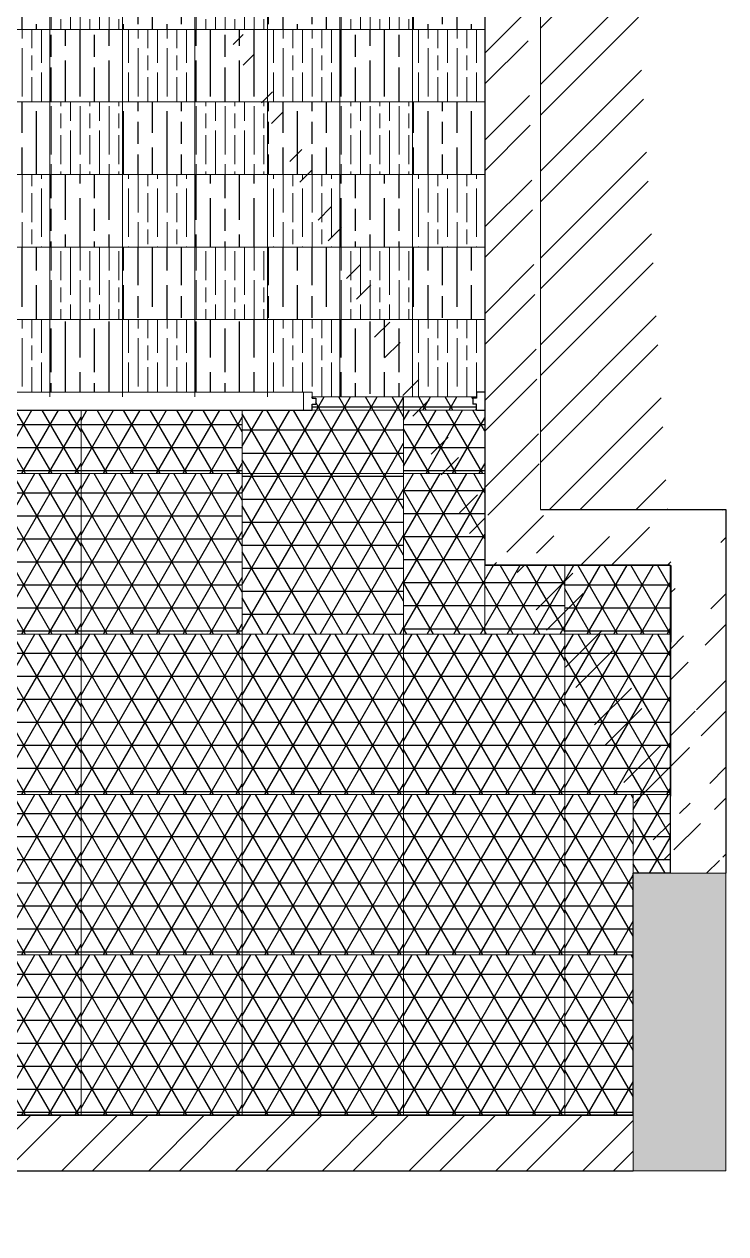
# Model space of a CAD drawing. Header units: millimetres. Extents: x 86441 to 190201, y 16532 to 98188.
# Drawn here: x 88446.3 to 88504.4, y 59550.7 to 59650.8 of the extents above; entities that cross this region are included whole.
import ezdxf

# ---------------------------------------------------------------- set-up
doc = ezdxf.new("R2010")
doc.units = ezdxf.units.MM
doc.header["$LTSCALE"] = 0.1
doc.layers.add('COLUMN', color=1, linetype='Continuous', lineweight=0)
pattern_1 = [(90, (86262.1527, 59039.9638), (2.4, -1e-16), [4, -0.8]), (90, (86262.9527, 59039.1638), (2.4, -1e-16), [2.4, -0.6, 1.2, -0.6]), (90, (86263.7527, 59037.9638), (2.4, -1e-16), [4, -0.8])]
pattern_2 = [(90, (86262.1527, 59039.9638), (3.6, -2e-16), [6, -1.2]), (90, (86263.3527, 59038.7638), (3.6, -2e-16), [3.6, -0.9, 1.8, -0.9]), (90, (86264.5527, 59036.9638), (3.6, -2e-16), [6, -1.2])]
pattern_3 = [(0, (86262.1527, 59039.9638), (0, 1.905), []), (60, (86262.1527, 59039.9638), (-1.6497784, 0.9525), []), (120, (86262.1527, 59039.9638), (-1.6497784, -0.9525), [])]

msp = doc.modelspace()

# ---------------------------------------------------------------- hatches: boundary and pattern name
at = {"true_color": 0xffffff, "transparency": 33554610}
h = msp.add_hatch(dxfattribs=at)
h.set_pattern_fill('GOST_WOOD', scale=0.6)
h.set_pattern_definition(pattern_2)
h.paths.add_polyline_path([(88448.45, 59656.32), (88442.45, 59656.32), (88442.45, 59650.32), (88448.45, 59650.32)])
at = {"lineweight": 0, "true_color": 0x636466, "transparency": 33554687}
h = msp.add_hatch(dxfattribs=at)
h.set_pattern_fill('GOST_WOOD', color=251, scale=0.4)
h.set_pattern_definition(pattern_1)
h.paths.add_polyline_path([(88454.45, 59656.32), (88448.45, 59656.32), (88448.45, 59650.32), (88454.45, 59650.32)])
at = {"true_color": 0xffffff, "transparency": 33554610}
h = msp.add_hatch(dxfattribs=at)
h.set_pattern_fill('GOST_WOOD', scale=0.6)
h.set_pattern_definition(pattern_2)
h.paths.add_polyline_path([(88460.45, 59656.32), (88454.45, 59656.32), (88454.45, 59650.32), (88460.45, 59650.32)])
at = {"lineweight": 0, "true_color": 0x636466, "transparency": 33554687}
h = msp.add_hatch(dxfattribs=at)
h.set_pattern_fill('GOST_WOOD', color=251, scale=0.4)
h.set_pattern_definition(pattern_1)
h.paths.add_polyline_path([(88466.45, 59656.32), (88460.45, 59656.32), (88460.45, 59650.32), (88466.45, 59650.32)])
at = {"true_color": 0xffffff, "transparency": 33554610}
h = msp.add_hatch(dxfattribs=at)
h.set_pattern_fill('GOST_WOOD', scale=0.6)
h.set_pattern_definition(pattern_2)
h.paths.add_polyline_path([(88472.45, 59656.32), (88466.45, 59656.32), (88466.45, 59650.32), (88472.45, 59650.32)])
at = {"lineweight": 0, "true_color": 0x636466, "transparency": 33554687}
h = msp.add_hatch(dxfattribs=at)
h.set_pattern_fill('GOST_WOOD', color=251, scale=0.4)
h.set_pattern_definition(pattern_1)
h.paths.add_polyline_path([(88478.45, 59656.32), (88472.45, 59656.32), (88472.45, 59650.32), (88478.45, 59650.32)])
at = {"true_color": 0xffffff, "transparency": 33554610}
h = msp.add_hatch(dxfattribs=at)
h.set_pattern_fill('GOST_WOOD', scale=0.6)
h.set_pattern_definition(pattern_2)
h.paths.add_polyline_path([(88484.45, 59656.32), (88478.45, 59656.32), (88478.45, 59650.32), (88484.45, 59650.32)])
at = {"lineweight": 0, "true_color": 0x636466, "transparency": 33554687}
h = msp.add_hatch(dxfattribs=at)
h.set_pattern_fill('GOST_WOOD', color=251, scale=0.4)
h.set_pattern_definition(pattern_1)
h.paths.add_polyline_path([(88448.45, 59650.32), (88442.45, 59650.32), (88442.45, 59644.32), (88448.45, 59644.32)])
at = {"true_color": 0xffffff, "transparency": 33554610}
h = msp.add_hatch(dxfattribs=at)
h.set_pattern_fill('GOST_WOOD', scale=0.6)
h.set_pattern_definition(pattern_2)
h.paths.add_polyline_path([(88454.45, 59650.32), (88448.45, 59650.32), (88448.45, 59644.32), (88454.45, 59644.32)])
at = {"lineweight": 0, "true_color": 0x636466, "transparency": 33554687}
h = msp.add_hatch(dxfattribs=at)
h.set_pattern_fill('GOST_WOOD', color=251, scale=0.4)
h.set_pattern_definition(pattern_1)
h.paths.add_polyline_path([(88460.45, 59650.32), (88454.45, 59650.32), (88454.45, 59644.32), (88460.45, 59644.32)])
at = {"true_color": 0xffffff, "transparency": 33554610}
h = msp.add_hatch(dxfattribs=at)
h.set_pattern_fill('GOST_WOOD', scale=0.6)
h.set_pattern_definition(pattern_2)
h.paths.add_polyline_path([(88466.45, 59650.32), (88460.45, 59650.32), (88460.45, 59644.32), (88466.45, 59644.32)])
at = {"lineweight": 0, "true_color": 0x636466, "transparency": 33554687}
h = msp.add_hatch(dxfattribs=at)
h.set_pattern_fill('GOST_WOOD', color=251, scale=0.4)
h.set_pattern_definition(pattern_1)
h.paths.add_polyline_path([(88472.45, 59650.32), (88466.45, 59650.32), (88466.45, 59644.32), (88472.45, 59644.32)])
at = {"true_color": 0xffffff, "transparency": 33554610}
h = msp.add_hatch(dxfattribs=at)
h.set_pattern_fill('GOST_WOOD', scale=0.6)
h.set_pattern_definition(pattern_2)
h.paths.add_polyline_path([(88478.45, 59650.32), (88472.45, 59650.32), (88472.45, 59644.32), (88478.45, 59644.32)])
at = {"lineweight": 0, "true_color": 0x636466, "transparency": 33554687}
h = msp.add_hatch(dxfattribs=at)
h.set_pattern_fill('GOST_WOOD', color=251, scale=0.4)
h.set_pattern_definition(pattern_1)
h.paths.add_polyline_path([(88484.45, 59650.32), (88478.45, 59650.32), (88478.45, 59644.32), (88484.45, 59644.32)])
at = {"true_color": 0xffffff, "transparency": 33554610}
h = msp.add_hatch(dxfattribs=at)
h.set_pattern_fill('GOST_WOOD', scale=0.6)
h.set_pattern_definition(pattern_2)
h.paths.add_polyline_path([(88448.45, 59644.32), (88442.45, 59644.32), (88442.45, 59638.32), (88448.45, 59638.32)])
at = {"lineweight": 0, "true_color": 0x636466, "transparency": 33554687}
h = msp.add_hatch(dxfattribs=at)
h.set_pattern_fill('GOST_WOOD', color=251, scale=0.4)
h.set_pattern_definition(pattern_1)
h.paths.add_polyline_path([(88454.45, 59644.32), (88448.45, 59644.32), (88448.45, 59638.32), (88454.45, 59638.32)])
at = {"true_color": 0xffffff, "transparency": 33554610}
h = msp.add_hatch(dxfattribs=at)
h.set_pattern_fill('GOST_WOOD', scale=0.6)
h.set_pattern_definition(pattern_2)
h.paths.add_polyline_path([(88460.45, 59644.32), (88454.45, 59644.32), (88454.45, 59638.32), (88460.45, 59638.32)])
at = {"lineweight": 0, "true_color": 0x636466, "transparency": 33554687}
h = msp.add_hatch(dxfattribs=at)
h.set_pattern_fill('GOST_WOOD', color=251, scale=0.4)
h.set_pattern_definition(pattern_1)
h.paths.add_polyline_path([(88466.45, 59644.32), (88460.45, 59644.32), (88460.45, 59638.32), (88466.45, 59638.32)])
at = {"true_color": 0xffffff, "transparency": 33554610}
h = msp.add_hatch(dxfattribs=at)
h.set_pattern_fill('GOST_WOOD', scale=0.6)
h.set_pattern_definition(pattern_2)
h.paths.add_polyline_path([(88472.45, 59644.32), (88466.45, 59644.32), (88466.45, 59638.32), (88472.45, 59638.32)])
at = {"lineweight": 0, "true_color": 0x636466, "transparency": 33554687}
h = msp.add_hatch(dxfattribs=at)
h.set_pattern_fill('GOST_WOOD', color=251, scale=0.4)
h.set_pattern_definition(pattern_1)
h.paths.add_polyline_path([(88478.45, 59644.32), (88472.45, 59644.32), (88472.45, 59638.32), (88478.45, 59638.32)])
at = {"true_color": 0xffffff, "transparency": 33554610}
h = msp.add_hatch(dxfattribs=at)
h.set_pattern_fill('GOST_WOOD', scale=0.6)
h.set_pattern_definition(pattern_2)
h.paths.add_polyline_path([(88484.45, 59644.32), (88478.45, 59644.32), (88478.45, 59638.32), (88484.45, 59638.32)])
at = {"lineweight": 0, "true_color": 0x636466, "transparency": 33554687}
h = msp.add_hatch(dxfattribs=at)
h.set_pattern_fill('GOST_WOOD', color=251, scale=0.4)
h.set_pattern_definition(pattern_1)
h.paths.add_polyline_path([(88448.45, 59638.32), (88442.45, 59638.32), (88442.45, 59632.32), (88448.45, 59632.32)])
at = {"true_color": 0xffffff, "transparency": 33554610}
h = msp.add_hatch(dxfattribs=at)
h.set_pattern_fill('GOST_WOOD', scale=0.6)
h.set_pattern_definition(pattern_2)
h.paths.add_polyline_path([(88454.45, 59638.32), (88448.45, 59638.32), (88448.45, 59632.32), (88454.45, 59632.32)])
at = {"lineweight": 0, "true_color": 0x636466, "transparency": 33554687}
h = msp.add_hatch(dxfattribs=at)
h.set_pattern_fill('GOST_WOOD', color=251, scale=0.4)
h.set_pattern_definition(pattern_1)
h.paths.add_polyline_path([(88460.45, 59638.32), (88454.45, 59638.32), (88454.45, 59632.32), (88460.45, 59632.32)])
at = {"true_color": 0xffffff, "transparency": 33554610}
h = msp.add_hatch(dxfattribs=at)
h.set_pattern_fill('GOST_WOOD', scale=0.6)
h.set_pattern_definition(pattern_2)
h.paths.add_polyline_path([(88466.45, 59638.32), (88460.45, 59638.32), (88460.45, 59632.32), (88466.45, 59632.32)])
at = {"lineweight": 0, "true_color": 0x636466, "transparency": 33554687}
h = msp.add_hatch(dxfattribs=at)
h.set_pattern_fill('GOST_WOOD', color=251, scale=0.4)
h.set_pattern_definition(pattern_1)
h.paths.add_polyline_path([(88472.45, 59638.32), (88466.45, 59638.32), (88466.45, 59632.32), (88472.45, 59632.32)])
at = {"true_color": 0xffffff, "transparency": 33554610}
h = msp.add_hatch(dxfattribs=at)
h.set_pattern_fill('GOST_WOOD', scale=0.6)
h.set_pattern_definition(pattern_2)
h.paths.add_polyline_path([(88478.45, 59638.32), (88472.45, 59638.32), (88472.45, 59632.32), (88478.45, 59632.32)])
at = {"lineweight": 0, "true_color": 0x636466, "transparency": 33554687}
h = msp.add_hatch(dxfattribs=at)
h.set_pattern_fill('GOST_WOOD', color=251, scale=0.4)
h.set_pattern_definition(pattern_1)
h.paths.add_polyline_path([(88484.45, 59638.32), (88478.45, 59638.32), (88478.45, 59632.32), (88484.45, 59632.32)])
at = {"true_color": 0xffffff, "transparency": 33554610}
h = msp.add_hatch(dxfattribs=at)
h.set_pattern_fill('GOST_WOOD', scale=0.6)
h.set_pattern_definition(pattern_2)
h.paths.add_polyline_path([(88448.45, 59632.32), (88442.45, 59632.32), (88442.45, 59626.32), (88448.45, 59626.32)])
at = {"lineweight": 0, "true_color": 0x636466, "transparency": 33554687}
h = msp.add_hatch(dxfattribs=at)
h.set_pattern_fill('GOST_WOOD', color=251, scale=0.4)
h.set_pattern_definition(pattern_1)
h.paths.add_polyline_path([(88454.45, 59632.32), (88448.45, 59632.32), (88448.45, 59626.32), (88454.45, 59626.32)])
at = {"true_color": 0xffffff, "transparency": 33554610}
h = msp.add_hatch(dxfattribs=at)
h.set_pattern_fill('GOST_WOOD', scale=0.6)
h.set_pattern_definition(pattern_2)
h.paths.add_polyline_path([(88460.45, 59632.32), (88454.45, 59632.32), (88454.45, 59626.32), (88460.45, 59626.32)])
at = {"lineweight": 0, "true_color": 0x636466, "transparency": 33554687}
h = msp.add_hatch(dxfattribs=at)
h.set_pattern_fill('GOST_WOOD', color=251, scale=0.4)
h.set_pattern_definition(pattern_1)
h.paths.add_polyline_path([(88466.45, 59632.32), (88460.45, 59632.32), (88460.45, 59626.32), (88466.45, 59626.32)])
at = {"true_color": 0xffffff, "transparency": 33554610}
h = msp.add_hatch(dxfattribs=at)
h.set_pattern_fill('GOST_WOOD', scale=0.6)
h.set_pattern_definition(pattern_2)
h.paths.add_polyline_path([(88472.45, 59632.32), (88466.45, 59632.32), (88466.45, 59626.32), (88472.45, 59626.32)])
at = {"lineweight": 0, "true_color": 0x636466, "transparency": 33554687}
h = msp.add_hatch(dxfattribs=at)
h.set_pattern_fill('GOST_WOOD', color=251, scale=0.4)
h.set_pattern_definition(pattern_1)
h.paths.add_polyline_path([(88478.45, 59632.32), (88472.45, 59632.32), (88472.45, 59626.32), (88478.45, 59626.32)])
at = {"true_color": 0xffffff, "transparency": 33554610}
h = msp.add_hatch(dxfattribs=at)
h.set_pattern_fill('GOST_WOOD', scale=0.6)
h.set_pattern_definition(pattern_2)
h.paths.add_polyline_path([(88484.45, 59632.32), (88478.45, 59632.32), (88478.45, 59626.32), (88484.45, 59626.32)])
at = {"lineweight": 0, "true_color": 0x636466, "transparency": 33554687}
h = msp.add_hatch(dxfattribs=at)
h.set_pattern_fill('GOST_WOOD', color=251, scale=0.4)
h.set_pattern_definition(pattern_1)
h.paths.add_polyline_path([(88448.45, 59626.32), (88442.45, 59626.32), (88442.45, 59620.32), (88448.45, 59620.32)])
at = {"true_color": 0xffffff, "transparency": 33554610}
h = msp.add_hatch(dxfattribs=at)
h.set_pattern_fill('GOST_WOOD', scale=0.6)
h.set_pattern_definition(pattern_2)
h.paths.add_polyline_path([(88454.45, 59626.32), (88448.45, 59626.32), (88448.45, 59620.32), (88454.45, 59620.32)])
at = {"lineweight": 0, "true_color": 0x636466, "transparency": 33554687}
h = msp.add_hatch(dxfattribs=at)
h.set_pattern_fill('GOST_WOOD', color=251, scale=0.4)
h.set_pattern_definition(pattern_1)
h.paths.add_polyline_path([(88460.45, 59626.32), (88454.45, 59626.32), (88454.45, 59620.32), (88460.45, 59620.32)])
at = {"true_color": 0xffffff, "transparency": 33554610}
h = msp.add_hatch(dxfattribs=at)
h.set_pattern_fill('GOST_WOOD', scale=0.6)
h.set_pattern_definition(pattern_2)
h.paths.add_polyline_path([(88466.45, 59626.32), (88460.45, 59626.32), (88460.45, 59620.32), (88466.45, 59620.32)])
at = {"lineweight": 0, "true_color": 0x636466, "transparency": 33554687}
h = msp.add_hatch(dxfattribs=at)
h.set_pattern_fill('GOST_WOOD', color=251, scale=0.4)
h.set_pattern_definition(pattern_1)
h.paths.add_polyline_path([(88472.45, 59626.32), (88466.45, 59626.32), (88466.45, 59620.32), (88470.15, 59620.32), (88470.15, 59619.92), (88472.45, 59619.92)])
at = {"true_color": 0xffffff, "transparency": 33554610}
h = msp.add_hatch(dxfattribs=at)
h.set_pattern_fill('GOST_WOOD', scale=0.6)
h.set_pattern_definition(pattern_2)
h.paths.add_polyline_path([(88478.45, 59626.32), (88472.45, 59626.32), (88472.45, 59619.92), (88477.73, 59619.92), (88478.45, 59619.92)])
at = {"lineweight": 0, "true_color": 0x636466, "transparency": 33554687}
h = msp.add_hatch(dxfattribs=at)
h.set_pattern_fill('GOST_WOOD', color=251, scale=0.4)
h.set_pattern_definition(pattern_1)
h.paths.add_polyline_path([(88484.45, 59626.32), (88478.45, 59626.32), (88478.45, 59619.92), (88483.75, 59619.92), (88483.75, 59620.32), (88484.45, 59620.32)])
at = {"true_color": 0x004a5e, "transparency": 33554572}
h = msp.add_hatch(dxfattribs=at)
h.set_pattern_fill('NET3', color=138, scale=0.6)
h.set_pattern_definition(pattern_3)
h.paths.add_polyline_path([(88477.73, 59619.92), (88470.15, 59619.92), (88470.15, 59619.82), (88470.45, 59619.82), (88470.45, 59619.32), (88470.15, 59619.32), (88470.15, 59618.82), (88477.73, 59618.82)])
h = msp.add_hatch(dxfattribs=at)
h.set_pattern_fill('NET3', color=138, scale=0.6)
h.set_pattern_definition(pattern_3)
h.paths.add_polyline_path([(88483.45, 59619.82), (88483.75, 59619.82), (88483.75, 59619.92), (88477.73, 59619.92), (88477.73, 59618.83), (88483.75, 59618.83), (88483.75, 59619.32), (88483.45, 59619.32)])
h = msp.add_hatch(dxfattribs=at)
h.set_pattern_fill('NET3', color=138, scale=0.6)
h.set_pattern_definition([(0, (86204.7892, 59358.5567), (0, 1.905), []), (60, (86204.7892, 59358.5567), (-1.6497784, 0.9525), []), (120, (86204.7892, 59358.5567), (-1.6497784, -0.9525), [])])
h.paths.add_polyline_path([(88451.03, 59618.82), (88437.69, 59618.82), (88437.69, 59613.57), (88451.03, 59613.57)])
h = msp.add_hatch(dxfattribs=at)
h.set_pattern_fill('NET3', color=138, scale=0.6)
h.set_pattern_definition([(0, (86218.1354, 59358.5567), (0, 1.905), []), (60, (86218.1354, 59358.5567), (-1.6497784, 0.9525), []), (120, (86218.1354, 59358.5567), (-1.6497784, -0.9525), [])])
h.paths.add_polyline_path([(88464.38, 59618.82), (88451.03, 59618.82), (88451.03, 59613.57), (88464.38, 59613.57)])
h = msp.add_hatch(dxfattribs=at)
h.set_pattern_fill('NET3', color=138, scale=0.6)
h.set_pattern_definition(pattern_3)
h.paths.add_polyline_path([(88477.73, 59618.82), (88464.38, 59618.82), (88464.38, 59613.57), (88477.73, 59613.57)])
h = msp.add_hatch(dxfattribs=at)
h.set_pattern_fill('NET3', color=138, scale=0.6)
h.set_pattern_definition([(0, (86244.8277, 59358.5567), (0, 1.905), []), (60, (86244.8277, 59358.5567), (-1.6497784, 0.9525), []), (120, (86244.8277, 59358.5567), (-1.6497784, -0.9525), [])])
h.paths.add_polyline_path([(88484.45, 59618.82), (88477.73, 59618.82), (88477.73, 59613.57), (88484.45, 59613.57)])
h = msp.add_hatch(dxfattribs=at)
h.set_pattern_fill('NET3', color=138, scale=0.6)
h.set_pattern_definition([(0, (86204.7892, 59345.2839), (0, 1.905), []), (60, (86204.7892, 59345.2839), (-1.6497784, 0.9525), []), (120, (86204.7892, 59345.2839), (-1.6497784, -0.9525), [])])
h.paths.add_polyline_path([(88451.03, 59613.57), (88437.69, 59613.57), (88437.69, 59600.3), (88451.03, 59600.3)])
h = msp.add_hatch(dxfattribs=at)
h.set_pattern_fill('NET3', color=138, scale=0.6)
h.set_pattern_definition([(0, (86218.1354, 59345.2839), (0, 1.905), []), (60, (86218.1354, 59345.2839), (-1.6497784, 0.9525), []), (120, (86218.1354, 59345.2839), (-1.6497784, -0.9525), [])])
h.paths.add_polyline_path([(88464.38, 59613.57), (88451.03, 59613.57), (88451.03, 59600.3), (88464.38, 59600.3)])
h = msp.add_hatch(dxfattribs=at)
h.set_pattern_fill('NET3', color=138, scale=0.6)
h.set_pattern_definition(pattern_3)
h.paths.add_polyline_path([(88477.73, 59613.57), (88464.38, 59613.57), (88464.38, 59600.3), (88477.73, 59600.3)])
h = msp.add_hatch(dxfattribs=at)
h.set_pattern_fill('NET3', color=138, scale=0.6)
h.set_pattern_definition([(0, (86164.7508, 59305.4652), (0, 1.905), []), (60, (86164.7508, 59305.4652), (-1.6497784, 0.9525), []), (120, (86164.7508, 59305.4652), (-1.6497784, -0.9525), [])])
h.paths.add_polyline_path([(88491.07, 59606), (88484.45, 59606), (88484.45, 59600.3), (88491.07, 59600.3)])
h.paths.add_polyline_path([(88484.45, 59613.57), (88477.73, 59613.57), (88477.73, 59600.3), (88484.45, 59600.3)])
h = msp.add_hatch(dxfattribs=at)
h.set_pattern_fill('NET3', color=138, scale=0.6)
h.set_pattern_definition([(0, (86258.1738, 59345.2839), (0, 1.905), []), (60, (86258.1738, 59345.2839), (-1.6497784, 0.9525), []), (120, (86258.1738, 59345.2839), (-1.6497784, -0.9525), [])])
h.paths.add_polyline_path([(88499.79, 59606), (88491.07, 59606), (88491.07, 59600.3), (88499.79, 59600.3)])
h = msp.add_hatch(dxfattribs=at)
h.set_pattern_fill('NET3', color=138, scale=0.6)
h.set_pattern_definition([(0, (86204.7892, 59332.011), (0, 1.905), []), (60, (86204.7892, 59332.011), (-1.6497784, 0.9525), []), (120, (86204.7892, 59332.011), (-1.6497784, -0.9525), [])])
h.paths.add_polyline_path([(88451.03, 59600.3), (88437.69, 59600.3), (88437.69, 59587.02), (88451.03, 59587.02)])
h = msp.add_hatch(dxfattribs=at)
h.set_pattern_fill('NET3', color=138, scale=0.6)
h.set_pattern_definition([(0, (86218.1354, 59332.011), (0, 1.905), []), (60, (86218.1354, 59332.011), (-1.6497784, 0.9525), []), (120, (86218.1354, 59332.011), (-1.6497784, -0.9525), [])])
h.paths.add_polyline_path([(88464.38, 59600.3), (88451.03, 59600.3), (88451.03, 59587.02), (88464.38, 59587.02)])
h = msp.add_hatch(dxfattribs=at)
h.set_pattern_fill('NET3', color=138, scale=0.6)
h.set_pattern_definition([(0, (86231.4815, 59332.011), (0, 1.905), []), (60, (86231.4815, 59332.011), (-1.6497784, 0.9525), []), (120, (86231.4815, 59332.011), (-1.6497784, -0.9525), [])])
h.paths.add_polyline_path([(88477.73, 59600.3), (88464.38, 59600.3), (88464.38, 59587.02), (88477.73, 59587.02)])
h = msp.add_hatch(dxfattribs=at)
h.set_pattern_fill('NET3', color=138, scale=0.6)
h.set_pattern_definition([(0, (86244.8277, 59332.011), (0, 1.905), []), (60, (86244.8277, 59332.011), (-1.6497784, 0.9525), []), (120, (86244.8277, 59332.011), (-1.6497784, -0.9525), [])])
h.paths.add_polyline_path([(88491.07, 59600.3), (88477.73, 59600.3), (88477.73, 59587.02), (88491.07, 59587.02)])
h = msp.add_hatch(dxfattribs=at)
h.set_pattern_fill('NET3', color=138, scale=0.6)
h.set_pattern_definition([(0, (86258.1738, 59332.011), (0, 1.905), []), (60, (86258.1738, 59332.011), (-1.6497784, 0.9525), []), (120, (86258.1738, 59332.011), (-1.6497784, -0.9525), [])])
h.paths.add_polyline_path([(88499.79, 59600.3), (88491.07, 59600.3), (88491.07, 59587.02), (88499.79, 59587.02)])
h = msp.add_hatch(dxfattribs=at)
h.set_pattern_fill('NET3', color=138, scale=0.6)
h.set_pattern_definition([(0, (86204.7892, 59318.7381), (0, 1.905), []), (60, (86204.7892, 59318.7381), (-1.6497784, 0.9525), []), (120, (86204.7892, 59318.7381), (-1.6497784, -0.9525), [])])
h.paths.add_polyline_path([(88451.03, 59587.02), (88437.69, 59587.02), (88437.69, 59573.75), (88451.03, 59573.75)])
h = msp.add_hatch(dxfattribs=at)
h.set_pattern_fill('NET3', color=138, scale=0.6)
h.set_pattern_definition([(0, (86218.1354, 59318.7381), (0, 1.905), []), (60, (86218.1354, 59318.7381), (-1.6497784, 0.9525), []), (120, (86218.1354, 59318.7381), (-1.6497784, -0.9525), [])])
h.paths.add_polyline_path([(88464.38, 59587.02), (88451.03, 59587.02), (88451.03, 59573.75), (88464.38, 59573.75)])
h = msp.add_hatch(dxfattribs=at)
h.set_pattern_fill('NET3', color=138, scale=0.6)
h.set_pattern_definition([(0, (86231.4815, 59318.7381), (0, 1.905), []), (60, (86231.4815, 59318.7381), (-1.6497784, 0.9525), []), (120, (86231.4815, 59318.7381), (-1.6497784, -0.9525), [])])
h.paths.add_polyline_path([(88477.73, 59587.02), (88464.38, 59587.02), (88464.38, 59573.75), (88477.73, 59573.75)])
h = msp.add_hatch(dxfattribs=at)
h.set_pattern_fill('NET3', color=138, scale=0.6)
h.set_pattern_definition([(0, (86244.8277, 59318.7381), (0, 1.905), []), (60, (86244.8277, 59318.7381), (-1.6497784, 0.9525), []), (120, (86244.8277, 59318.7381), (-1.6497784, -0.9525), [])])
h.paths.add_polyline_path([(88491.07, 59587.02), (88477.73, 59587.02), (88477.73, 59573.75), (88491.07, 59573.75)])
h = msp.add_hatch(dxfattribs=at)
h.set_pattern_fill('NET3', color=138, scale=0.6)
h.set_pattern_definition([(0, (86258.1738, 59318.7381), (0, 1.905), []), (60, (86258.1738, 59318.7381), (-1.6497784, 0.9525), []), (120, (86258.1738, 59318.7381), (-1.6497784, -0.9525), [])])
h.paths.add_polyline_path([(88496.73, 59587.02), (88491.07, 59587.02), (88491.07, 59573.75), (88496.73, 59573.75)])
h = msp.add_hatch(dxfattribs=at)
h.set_pattern_fill('NET3', color=138, scale=0.6)
h.set_pattern_definition([(0, (86263.8308, 59318.7381), (0, 1.905), []), (60, (86263.8308, 59318.7381), (-1.6497784, 0.9525), []), (120, (86263.8308, 59318.7381), (-1.6497784, -0.9525), [])])
h.paths.add_polyline_path([(88499.79, 59587.02), (88496.73, 59587.02), (88496.73, 59580.5), (88499.79, 59580.5)])
h = msp.add_hatch(dxfattribs=at)
h.set_pattern_fill('NET3', color=138, scale=0.6)
h.set_pattern_definition([(0, (86204.7892, 59305.4652), (0, 1.905), []), (60, (86204.7892, 59305.4652), (-1.6497784, 0.9525), []), (120, (86204.7892, 59305.4652), (-1.6497784, -0.9525), [])])
h.paths.add_polyline_path([(88451.03, 59573.75), (88437.69, 59573.75), (88437.69, 59560.48), (88451.03, 59560.48)])
h = msp.add_hatch(dxfattribs=at)
h.set_pattern_fill('NET3', color=138, scale=0.6)
h.set_pattern_definition([(0, (86218.1354, 59305.4652), (0, 1.905), []), (60, (86218.1354, 59305.4652), (-1.6497784, 0.9525), []), (120, (86218.1354, 59305.4652), (-1.6497784, -0.9525), [])])
h.paths.add_polyline_path([(88464.38, 59573.75), (88451.03, 59573.75), (88451.03, 59560.48), (88464.38, 59560.48)])
h = msp.add_hatch(dxfattribs=at)
h.set_pattern_fill('NET3', color=138, scale=0.6)
h.set_pattern_definition([(0, (86231.4815, 59305.4652), (0, 1.905), []), (60, (86231.4815, 59305.4652), (-1.6497784, 0.9525), []), (120, (86231.4815, 59305.4652), (-1.6497784, -0.9525), [])])
h.paths.add_polyline_path([(88477.73, 59573.75), (88464.38, 59573.75), (88464.38, 59560.48), (88477.73, 59560.48)])
h = msp.add_hatch(dxfattribs=at)
h.set_pattern_fill('NET3', color=138, scale=0.6)
h.set_pattern_definition([(0, (86244.8277, 59305.4652), (0, 1.905), []), (60, (86244.8277, 59305.4652), (-1.6497784, 0.9525), []), (120, (86244.8277, 59305.4652), (-1.6497784, -0.9525), [])])
h.paths.add_polyline_path([(88491.07, 59573.75), (88477.73, 59573.75), (88477.73, 59560.48), (88491.07, 59560.48)])
h = msp.add_hatch(dxfattribs=at)
h.set_pattern_fill('NET3', color=138, scale=0.6)
h.set_pattern_definition([(0, (86258.1738, 59305.4652), (0, 1.905), []), (60, (86258.1738, 59305.4652), (-1.6497784, 0.9525), []), (120, (86258.1738, 59305.4652), (-1.6497784, -0.9525), [])])
h.paths.add_polyline_path([(88496.73, 59573.75), (88491.07, 59573.75), (88491.07, 59560.48), (88496.73, 59560.48)])
at = {"layer": 'COLUMN', "true_color": 0xed1f24, "transparency": 33554687}
h = msp.add_hatch(dxfattribs=at)
h.set_pattern_fill('AR-CONC', color=240, scale=0.04)
h.set_pattern_definition([(50, (86262.1527, 59039.964), (7.287387, -0.637563), [0.762, -8.382]), (355, (86262.153, 59039.964), (-1.409737, 7.642274), [0.6096, -6.705623]), (100.45144, (86262.76, 59039.9106), (5.87765, 7.00471), [0.6476, -7.12361]), (46.1842, (86262.153, 59041.996), (10.84316, -1.681693), [1.143, -12.573]), (96.63556, (86263.056, 59041.856), (9.496165, 9.897045), [0.9714, -10.685424]), (351.18415, (86262.153, 59041.996), (9.496165, 9.897045), [0.9144, -10.05839]), (21, (86263.1687, 59041.488), (6.064576, -4.090608), [0.762, -8.382]), (326, (86263.169, 59041.488), (2.47208, 7.367519), [0.6096, -6.7056]), (71.45144, (86263.674, 59041.147), (8.536657, 3.27691), [0.6476, -7.123598]), (37.5, (86262.1527, 59039.9638), (0.123544, 3.3822016), [0, -6.62432, 0, -6.8072, 0, -6.731]), (7.5, (86262.1527, 59039.9638), (2.6727865, 4.007223), [0, -3.88112, 0, -6.47192, 0, -2.5654]), (327.5, (86259.887, 59039.9638), (5.4236238, -0.2291498), [0, -2.54, 0, -7.9248, 0, -10.5156]), (317.5, (86258.871, 59039.9638), (5.925167, 1.01706), [0, -3.302, 0, -5.26288, 0, -7.4676])])
h.paths.add_polyline_path([(88413.41, 59679.24), (88390.11, 59679.24), (88390.11, 59673.2), (88413.41, 59673.2)])
h.paths.add_polyline_path([(88224.14, 59674.03), (88200.84, 59674.03), (88200.84, 59667.99), (88224.1, 59667.99)])
h.paths.add_polyline_path([(88048.2, 59783.49), (88022.6, 59783.49), (88022.6, 59775.91), (88048.2, 59775.91), (88048.2, 59776.43)])
h.paths.add_polyline_path([(88315.12, 59575.29), (88307.46, 59575.29), (88307.46, 59550.67), (88315.12, 59550.67)])
h.paths.add_polyline_path([(88206.88, 59573.95), (88200.84, 59573.95), (88200.84, 59550.67), (88206.88, 59550.67)])
h.paths.add_polyline_path([(88129.64, 59592.63), (88123.6, 59592.63), (88123.6, 59569.35), (88129.64, 59569.35)])
h.paths.add_polyline_path([(88048.2, 59576.93), (88022.6, 59576.93), (88022.6, 59569.35), (88048.2, 59569.35)])
h.paths.add_polyline_path([(88129.64, 59778.89), (88129.64, 59783.49), (88123.6, 59783.49), (88123.6, 59760.21), (88129.64, 59760.21)])
h.paths.add_polyline_path([(88206.88, 59783.49), (88200.84, 59783.49), (88200.84, 59760.21), (88206.88, 59760.21)])
h.paths.add_polyline_path([(88504.39, 59580.5), (88499.79, 59580.5), (88496.73, 59580.5), (88496.73, 59573.75), (88496.73, 59560.48), (88496.73, 59555.88), (88504.39, 59555.88)])
h.paths.add_polyline_path([(88396.15, 59587.26), (88391.61, 59587.26), (88390.11, 59587.26), (88390.11, 59579.16), (88390.11, 59555.88), (88396.15, 59555.88), (88396.15, 59560.48)])
h.paths.add_polyline_path([(88396.15, 59784.1), (88396.15, 59788.7), (88390.11, 59788.7), (88390.11, 59765.42), (88391.61, 59765.42), (88391.61, 59765.43), (88396.15, 59765.43), (88396.15, 59778.7)])
at = {"layer": 'COLUMN', "lineweight": 9, "true_color": 0x636466, "transparency": 33554687}
h = msp.add_hatch(dxfattribs=at)
h.set_pattern_fill('STEEL', color=251, scale=1.6)
h.set_pattern_definition([(45, (86262.1527, 59039.964), (-3.592102, 3.592102), []), (45, (86262.1527, 59042.504), (-3.592102, 3.592102), [])])
h.paths.add_polyline_path([(88267.67, 59581.29), (88260.88, 59581.29), (88260.88, 59578.29), (88267.67, 59578.29)])
h.paths.add_polyline_path([(88465.91, 59711.09), (88462.91, 59711.09), (88462.91, 59688.09), (88465.91, 59688.09)], flags=17)
h.paths.add_polyline_path([(88447.91, 59691.09), (88426.91, 59691.09), (88426.91, 59688.09), (88447.91, 59688.09)], flags=17)
h.paths.add_polyline_path([(88295.18, 59618.11), (88240.64, 59618.11), (88240.64, 59615.11), (88295.18, 59615.11)])
h.paths.add_polyline_path([(88260.88, 59573.95), (88260.88, 59579.16), (88257.88, 59579.16), (88257.88, 59573.95), (88257.88, 59555.27), (88260.88, 59555.27)])
h.paths.add_polyline_path([(88285.67, 59579.27), (88282.67, 59579.27), (88282.67, 59555.27), (88285.67, 59555.27), (88285.67, 59565.28)])
h.paths.add_polyline_path([(88257.88, 59577.11), (88248.88, 59577.11), (88248.88, 59574.11), (88257.88, 59574.11)])
h.paths.add_polyline_path([(88260.88, 59597.11), (88257.88, 59597.11), (88257.88, 59589.4), (88260.88, 59589.4)])
h.paths.add_polyline_path([(88257.88, 59597.11), (88224.88, 59597.11), (88224.88, 59594.11), (88257.88, 59594.11)])
h.paths.add_polyline_path([(88233.88, 59594.11), (88230.88, 59594.11), (88230.88, 59574.11), (88233.88, 59574.11), (88233.88, 59577.11)])
h.paths.add_polyline_path([(88310.52, 59581.29), (88307.46, 59581.29), (88300.67, 59581.29), (88300.67, 59578.29), (88307.46, 59578.29), (88310.52, 59578.29)], flags=17)
h.paths.add_polyline_path([(88123.6, 59573.95), (88048.2, 59573.95), (88048.2, 59569.35), (88123.6, 59569.35)])
h.paths.add_polyline_path([(88200.84, 59573.95), (88194.86, 59573.95), (88194.86, 59569.35), (88200.84, 59569.35)])
h.paths.add_polyline_path([(88137.08, 59573.95), (88129.64, 59573.95), (88129.64, 59569.35), (88137.08, 59569.35)])
h.paths.add_polyline_path([(88307.46, 59555.27), (88301.97, 59555.27), (88301.97, 59550.67), (88307.46, 59550.67)])
h.paths.add_polyline_path([(88291.17, 59555.27), (88277.18, 59555.27), (88277.18, 59550.67), (88291.17, 59550.67)])
h.paths.add_polyline_path([(88266.27, 59555.27), (88206.88, 59555.27), (88206.88, 59550.67), (88266.27, 59550.67)])
h.paths.add_polyline_path([(88299.78, 59615.11), (88295.18, 59615.11), (88295.18, 59600.79), (88310.52, 59600.79), (88310.52, 59575.33), (88315.12, 59575.33), (88315.12, 59605.39), (88299.78, 59605.39)])
h.paths.add_polyline_path([(88299.78, 59679.95), (88295.18, 59679.95), (88295.18, 59672.89), (88299.78, 59672.89)])
h.paths.add_polyline_path([(88299.78, 59783.49), (88295.18, 59783.49), (88279.9, 59783.49), (88279.9, 59778.89), (88295.18, 59778.89), (88295.18, 59737.73), (88299.78, 59737.73)])
h.paths.add_polyline_path([(88222.12, 59783.49), (88206.88, 59783.49), (88206.88, 59778.89), (88222.12, 59778.89)])
h.paths.add_polyline_path([(88137.08, 59783.49), (88129.64, 59783.49), (88129.64, 59778.89), (88137.08, 59778.89)])
h.paths.add_polyline_path([(88200.84, 59783.49), (88194.86, 59783.49), (88194.86, 59778.89), (88200.84, 59778.89)])
h.paths.add_polyline_path([(88123.6, 59783.49), (88048.2, 59783.49), (88048.2, 59778.89), (88123.6, 59778.89)])
edge = h.paths.add_edge_path()
edge.add_line((88499.79, 59580.5), (88504.39, 59580.5))
edge.add_line((88499.85, 59605.96), (88499.79, 59580.39))
edge.add_line((88504.39, 59610.6), (88504.39, 59580.5))
edge.add_line((88489.05, 59610.6), (88504.39, 59610.6))
edge.add_line((88484.45, 59606), (88499.85, 59605.96))
edge.add_line((88489.05, 59788.7), (88489.05, 59610.6))
edge.add_line((88484.45, 59784.1), (88484.45, 59606))
edge.add_line((88396.15, 59788.7), (88489.05, 59788.7))
edge.add_line((88396.15, 59784.1), (88484.45, 59784.1))
edge.add_line((88396.15, 59788.7), (88396.15, 59784.1))
h.paths.add_polyline_path([(88496.73, 59560.48), (88496.73, 59555.88), (88396.15, 59555.88), (88396.15, 59560.48)])

# ---------------------------------------------------------------- linework, layer by layer
at = {"color": 18, "lineweight": 0, "true_color": 0x000000, "transparency": 33554687}
for p, q in [((88489.05, 59788.7), (88489.05, 59610.6)), ((88470.15, 59619.92), (88483.75, 59619.92))]:
    msp.add_line(p, q, dxfattribs=at)
at = {"color": 18, "true_color": 0x000000, "transparency": 33554687}
for p, q in [((88484.45, 59784.1), (88484.45, 59606)), ((88489.05, 59610.6), (88504.39, 59610.6)), ((88504.39, 59610.6), (88504.39, 59580.5)), ((88484.45, 59606), (88499.85, 59605.96)), ((88499.85, 59605.96), (88499.79, 59580.5)), ((88496.73, 59560.48), (88396.15, 59560.48)), ((88396.15, 59555.88), (88496.73, 59555.88))]:
    msp.add_line(p, q, dxfattribs=at)
at = {"color": 251, "lineweight": 0, "true_color": 0x636466, "transparency": 33554687}
for p, q in [((88466.45, 59711.49), (88466.45, 59619.92)), ((88472.45, 59711.49), (88472.45, 59619.92)), ((88478.45, 59711.49), (88478.45, 59619.92)), ((88454.45, 59690.29), (88454.45, 59619.92)), ((88460.45, 59690.29), (88460.45, 59619.92)), ((88448.45, 59688.09), (88448.45, 59619.92)), ((88484.45, 59650.32), (88426.91, 59650.32)), ((88484.45, 59644.32), (88426.91, 59644.32)), ((88484.45, 59638.32), (88426.91, 59638.32)), ((88484.45, 59632.32), (88426.91, 59632.32)), ((88484.45, 59626.32), (88426.91, 59626.32))]:
    msp.add_line(p, q, dxfattribs=at)
at = {"color": 25, "lineweight": 9, "transparency": 33554687}
for p, q in [((88470.15, 59620.32), (88425.41, 59620.32)), ((88469.45, 59618.82), (88425.41, 59618.82))]:
    msp.add_line(p, q, dxfattribs=at)
at = {"color": 25, "lineweight": 0, "transparency": 33554687}
for p, q in [((88469.45, 59620.32), (88469.45, 59618.82)), ((88469.45, 59620.32), (88470.15, 59620.32)), ((88470.15, 59620.32), (88470.15, 59620.32)), ((88470.15, 59620.32), (88470.15, 59619.82)), ((88470.15, 59619.92), (88483.75, 59619.92)), ((88470.15, 59619.82), (88470.45, 59619.82)), ((88470.45, 59619.82), (88470.45, 59619.32)), ((88470.15, 59618.82), (88469.45, 59618.82)), ((88470.45, 59619.32), (88470.15, 59619.32)), ((88470.15, 59619.32), (88470.15, 59618.82))]:
    msp.add_line(p, q, dxfattribs=at)
at = {"color": 7, "true_color": 0xffffff, "transparency": 33554687}
for p, q in [((88470.15, 59619.82), (88470.45, 59619.82)), ((88470.45, 59619.82), (88470.45, 59619.32)), ((88477.73, 59618.83), (88477.73, 59619.92)), ((88483.75, 59619.82), (88483.45, 59619.82)), ((88483.45, 59619.82), (88483.45, 59619.32)), ((88483.75, 59620.32), (88483.75, 59620.32)), ((88483.75, 59620.32), (88483.75, 59619.82)), ((88484.45, 59620.32), (88483.75, 59620.32)), ((88425.41, 59618.82), (88469.45, 59618.82)), ((88469.45, 59618.82), (88470.15, 59618.82)), ((88470.15, 59618.82), (88470.15, 59619.32)), ((88470.15, 59619.32), (88470.45, 59619.32)), ((88483.75, 59619.32), (88483.45, 59619.32)), ((88483.75, 59618.82), (88483.75, 59619.32)), ((88483.75, 59618.82), (88484.45, 59618.82)), ((88499.79, 59606), (88484.45, 59606)), ((88499.79, 59605.52), (88499.79, 59605.52))]:
    msp.add_line(p, q, dxfattribs=at)
at = {"transparency": 33554687}
for p, q in [((88484.45, 59620.32), (88484.45, 59618.82)), ((88499.79, 59606), (88499.79, 59580.5)), ((88496.73, 59580.54), (88499.79, 59580.54)), ((88496.73, 59580.54), (88499.79, 59580.54)), ((88496.73, 59560.48), (88496.73, 59580.5)), ((88396.15, 59560.48), (88496.73, 59560.48))]:
    msp.add_line(p, q, dxfattribs=at)
at = {"color": 7, "true_color": 0xffffff, "transparency": 33554687}
msp.add_lwpolyline([(88470.15, 59619.92), (88470.15, 59619.92), (88470.15, 59619.82), (88470.15, 59619.82)], close=True, dxfattribs=at)
at = {"color": 18, "lineweight": 0, "true_color": 0x000000, "transparency": 33554687}
for points in [[(88470.15, 59619.92), (88477.73, 59619.92), (88477.73, 59618.82), (88470.15, 59618.82), (88470.15, 59619.32), (88470.45, 59619.32), (88470.45, 59619.82), (88470.15, 59619.82), (88470.15, 59619.92)], [(88477.73, 59619.92), (88483.75, 59619.92), (88483.75, 59619.82), (88483.45, 59619.82), (88483.45, 59619.32), (88483.75, 59619.32), (88483.75, 59618.83), (88477.73, 59618.83), (88477.73, 59619.92)]]:
    msp.add_lwpolyline(points, dxfattribs=at)
for points in [[(88437.69, 59613.57), (88451.03, 59613.57), (88451.03, 59618.82), (88437.69, 59618.82)], [(88451.03, 59613.57), (88464.38, 59613.57), (88464.38, 59618.82), (88451.03, 59618.82)], [(88464.38, 59613.57), (88477.73, 59613.57), (88477.73, 59618.82), (88464.38, 59618.82)], [(88477.73, 59613.57), (88484.45, 59613.57), (88484.45, 59618.82), (88477.73, 59618.82)], [(88437.69, 59600.3), (88451.03, 59600.3), (88451.03, 59613.57), (88437.69, 59613.57)], [(88451.03, 59600.3), (88464.38, 59600.3), (88464.38, 59613.57), (88451.03, 59613.57)], [(88464.38, 59600.3), (88477.73, 59600.3), (88477.73, 59613.57), (88464.38, 59613.57)], [(88477.73, 59600.3), (88484.45, 59600.3), (88484.45, 59613.57), (88477.73, 59613.57)], [(88491.07, 59600.3), (88499.79, 59600.3), (88499.79, 59606), (88491.07, 59606)], [(88437.69, 59587.02), (88451.03, 59587.02), (88451.03, 59600.3), (88437.69, 59600.3)], [(88451.03, 59587.02), (88464.38, 59587.02), (88464.38, 59600.3), (88451.03, 59600.3)], [(88464.38, 59587.02), (88477.73, 59587.02), (88477.73, 59600.3), (88464.38, 59600.3)], [(88477.73, 59587.02), (88491.07, 59587.02), (88491.07, 59600.3), (88477.73, 59600.3)], [(88491.07, 59587.02), (88499.79, 59587.02), (88499.79, 59600.3), (88491.07, 59600.3)], [(88437.69, 59573.75), (88451.03, 59573.75), (88451.03, 59587.02), (88437.69, 59587.02)], [(88451.03, 59573.75), (88464.38, 59573.75), (88464.38, 59587.02), (88451.03, 59587.02)], [(88464.38, 59573.75), (88477.73, 59573.75), (88477.73, 59587.02), (88464.38, 59587.02)], [(88477.73, 59573.75), (88491.07, 59573.75), (88491.07, 59587.02), (88477.73, 59587.02)], [(88491.07, 59573.75), (88496.73, 59573.75), (88496.73, 59587.02), (88491.07, 59587.02)], [(88496.73, 59580.5), (88499.79, 59580.5), (88499.79, 59587.02), (88496.73, 59587.02)], [(88437.69, 59560.48), (88451.03, 59560.48), (88451.03, 59573.75), (88437.69, 59573.75)], [(88451.03, 59560.48), (88464.38, 59560.48), (88464.38, 59573.75), (88451.03, 59573.75)], [(88464.38, 59560.48), (88477.73, 59560.48), (88477.73, 59573.75), (88464.38, 59573.75)], [(88477.73, 59560.48), (88491.07, 59560.48), (88491.07, 59573.75), (88477.73, 59573.75)], [(88491.07, 59560.48), (88496.73, 59560.48), (88496.73, 59573.75), (88491.07, 59573.75)]]:
    msp.add_lwpolyline(points, close=True, dxfattribs=at)
at = {"layer": 'COLUMN', "transparency": 33554687}
for p, q in [((88499.79, 59580.5), (88496.73, 59580.5)), ((88496.73, 59560.48), (88496.73, 59580.39)), ((88499.79, 59580.5), (88504.39, 59580.5)), ((88504.39, 59555.88), (88504.39, 59580.5)), ((88496.73, 59560.48), (88496.73, 59555.88)), ((88496.73, 59555.88), (88504.39, 59555.88))]:
    msp.add_line(p, q, dxfattribs=at)

doc.saveas('drawing.dxf')
